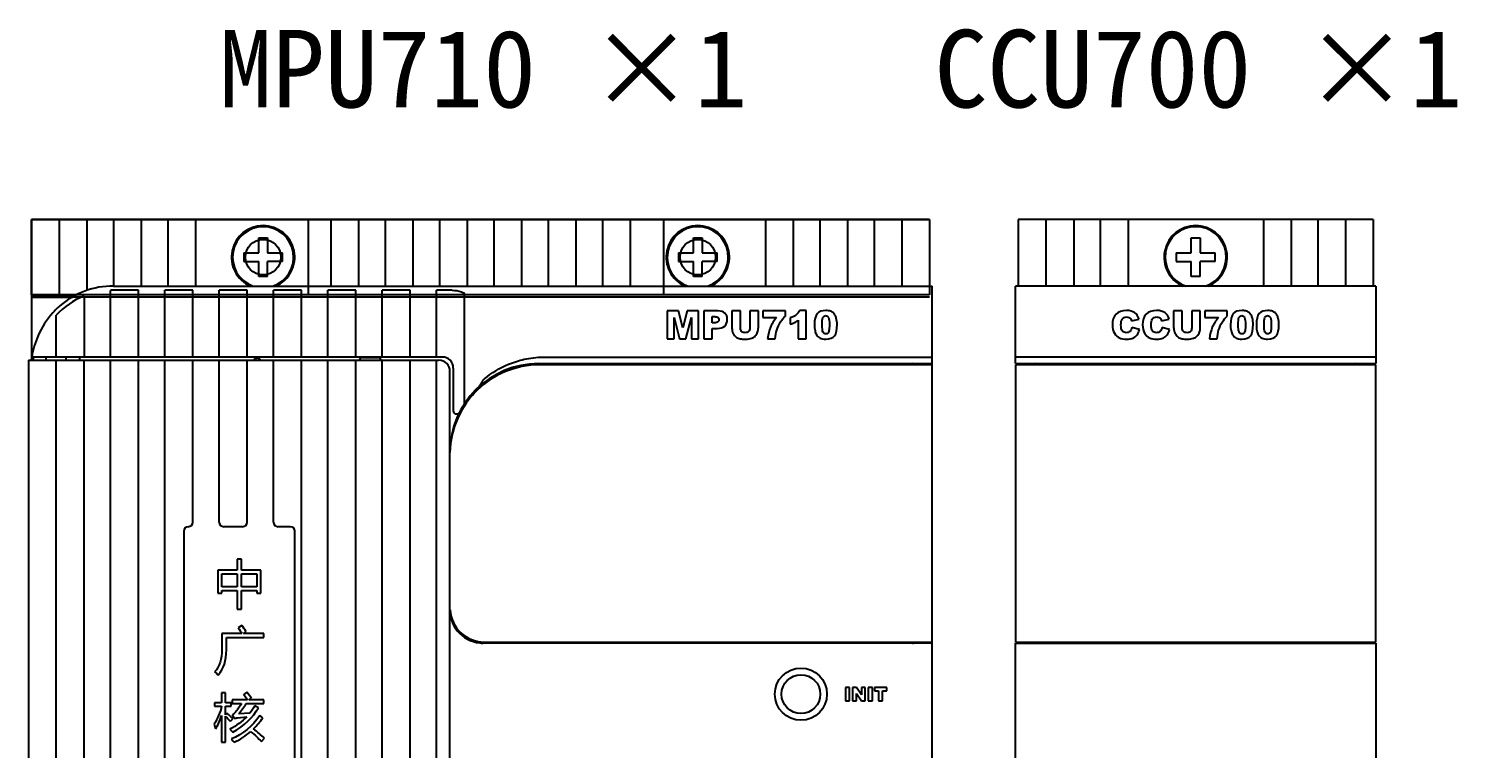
# Model space of a CAD drawing. Header units: millimetres. Extents: x 33 to 632, y -490 to 20.
# Drawn here: x 39.7 to 168.6, y -187.7 to -122.8 of the extents above; entities that cross this region are included whole.
import ezdxf
from ezdxf.enums import TextEntityAlignment as Align

# ---------------------------------------------------------------- set-up
doc = ezdxf.new("R2010")
doc.units = ezdxf.units.MM
for name, color, linetype in [('02___PRT_ALL_AXES', 7, 'Continuous'), ('03___PRT_ALL_CURVES', 7, 'Continuous'), ('TEXT_LABEL', 7, 'Continuous')]:
    doc.layers.add(name, color=color, linetype=linetype)
doc.styles.add('HZ_TEXT', font='simsun.ttc')

# ---------------------------------------------------------------- blocks, each defined once
blk = doc.blocks.new('MOD_MPU710')
at = {"linetype": 'Continuous'}
for p, q in [((0, 130), (0, 123)), ((0, 123.2), (0, 130)), ((14.8, 130), (0, 130)), ((0, 130), (81, 130)), ((2.5, 130), (2.5, 123.2)), ((5, 130), (5, 123.59)), ((7.4, 130), (7.4, 124)), ((9.9, 130), (9.9, 124)), ((12.3, 130), (12.3, 124)), ((14.8, 130), (14.8, 124)), ((34.4, 130), (14.8, 130)), ((25, 123.2), (25, 130)), ((27, 130), (27, 124)), ((29.5, 130), (29.5, 124)), ((31.9, 130), (31.9, 124)), ((34.4, 130), (34.4, 124)), ((81, 130), (34.4, 130)), ((36.8, 130), (36.8, 124)), ((39.3, 130), (39.3, 124)), ((41.7, 130), (41.7, 124)), ((44.2, 130), (44.2, 124)), ((46.6, 130), (46.6, 124)), ((49.1, 130), (49.1, 124)), ((51.5, 130), (51.5, 124)), ((54, 130), (54, 124)), ((57, 130), (57, 123.2)), ((66.2, 130), (66.2, 124)), ((68.7, 130), (68.7, 124)), ((71.1, 130), (71.1, 124)), ((73.6, 130), (73.6, 124)), ((76, 130), (76, 124)), ((78.5, 130), (78.5, 124)), ((81, 130), (81, 123.2)), ((81, 130), (81, 124)), ((20.5, 127), (20.5, 128.35)), ((20.5, 128.35), (21.3, 128.35)), ((21.3, 128.35), (21.3, 127)), ((59.7, 127), (59.7, 128.35)), ((59.7, 128.35), (60.5, 128.35)), ((60.5, 128.35), (60.5, 127)), ((19.15, 127), (19.15, 126.2)), ((19.15, 127), (20.5, 127)), ((21.3, 127), (22.65, 127)), ((22.65, 126.2), (22.65, 127)), ((58.35, 127), (58.35, 126.2)), ((58.35, 127), (59.7, 127)), ((60.5, 127), (61.85, 127)), ((61.85, 126.2), (61.85, 127)), ((19.15, 126.2), (20.5, 126.2)), ((20.5, 124.85), (20.5, 126.2)), ((21.3, 124.85), (21.3, 126.2)), ((22.65, 126.2), (21.3, 126.2)), ((58.35, 126.2), (59.7, 126.2)), ((59.7, 124.85), (59.7, 126.2)), ((60.5, 124.85), (60.5, 126.2)), ((61.85, 126.2), (60.5, 126.2)), ((7.4, 124), (81.25, 124)), ((21.3, 124.85), (20.5, 124.85)), ((60.5, 124.85), (59.7, 124.85)), ((81.25, 6), (81.25, 124)), ((81, 123.2), (0, 123.2)), ((0, 123.2), (4.06, 123.2)), ((0, 123), (0, 117.4)), ((81, 123), (0, 123)), ((0, 123), (3.69, 123)), ((1.77, 123), (1.97, 123.2)), ((2.5, 123.2), (4.06, 123.2)), ((4.75, 123.1), (4.75, 117.6)), ((7.15, 117.6), (7.15, 123.61)), ((9.65, 123.62), (7.4, 123.62)), ((9.65, 117.6), (9.65, 123.62)), ((12.05, 117.6), (12.05, 123.62)), ((14.55, 123.62), (12.05, 123.62)), ((14.55, 117.6), (14.55, 123.62)), ((16.95, 117.6), (16.95, 123.62)), ((19.45, 123.62), (16.95, 123.62)), ((19.45, 117.6), (19.45, 123.62)), ((21.85, 117.6), (21.85, 123.62)), ((24.35, 123.62), (21.85, 123.62)), ((24.35, 117.6), (24.35, 123.62)), ((26.75, 117.6), (26.75, 123.62)), ((29.25, 123.62), (26.75, 123.62)), ((29.25, 117.6), (29.25, 123.62)), ((31.65, 117.6), (31.65, 123.62)), ((34.15, 123.62), (31.65, 123.62)), ((34.15, 117.6), (34.15, 123.62)), ((36.55, 117.6), (36.55, 123.62)), ((37.95, 123.62), (36.55, 123.62)), ((39.05, 113.37), (39.05, 123.36)), ((2.25, 117.6), (2.25, 121.37)), ((57.34, 121.75), (57.34, 119.25)), ((58.35, 121.75), (57.34, 121.75)), ((57.97, 119.25), (57.97, 121.16)), ((57.97, 121.16), (58.46, 119.25)), ((58.74, 120.23), (58.35, 121.75)), ((59.13, 121.75), (58.74, 120.23)), ((59.03, 119.25), (59.52, 121.16)), ((60.15, 121.75), (59.13, 121.75)), ((59.52, 121.16), (59.52, 119.25)), ((60.15, 119.25), (60.15, 121.75)), ((60.64, 121.75), (60.64, 119.25)), ((61.92, 121.75), (60.64, 121.75)), ((61.41, 120.68), (61.41, 121.24)), ((61.41, 121.24), (61.63, 121.24)), ((63.17, 121.75), (63.17, 120.26)), ((63.94, 121.75), (63.17, 121.75)), ((63.94, 120.22), (63.94, 121.75)), ((64.79, 121.75), (64.79, 120.22)), ((65.56, 121.75), (64.79, 121.75)), ((65.56, 120.26), (65.56, 121.75)), ((65.97, 121.75), (65.97, 121.16)), ((68, 121.75), (65.97, 121.75)), ((65.97, 121.16), (67.21, 121.16)), ((68, 121.28), (68, 121.75)), ((68.43, 121.12), (68.43, 120.55)), ((69.86, 121.79), (69.29, 121.79)), ((69.86, 119.25), (69.86, 121.79)), ((61.6, 120.68), (61.41, 120.68)), ((61.41, 119.25), (61.41, 120.18)), ((61.41, 120.18), (61.84, 120.18)), ((69.16, 120.92), (69.16, 119.25)), ((57.34, 119.25), (57.97, 119.25)), ((58.46, 119.25), (59.03, 119.25)), ((59.52, 119.25), (60.15, 119.25)), ((60.64, 119.25), (61.41, 119.25)), ((66.39, 119.25), (67.09, 119.25)), ((69.16, 119.25), (69.86, 119.25)), ((-0.25, 117.3), (-0.25, 15)), ((-0.25, 117.3), (36.75, 117.3)), ((0.03, 117.6), (-0.02, 117.3)), ((37.05, 117.6), (0.03, 117.6)), ((0.17, 117.6), (0.17, 117.3)), ((1.35, 117.3), (1.35, 117.6)), ((2.25, 52.8), (2.25, 117.3)), ((3.15, 117.3), (3.15, 117.6)), ((4.33, 117.6), (4.33, 117.3)), ((4.75, 52.8), (4.75, 117.3)), ((7.15, 52.8), (7.15, 117.3)), ((9.65, 52.8), (9.65, 117.3)), ((12.05, 52.8), (12.05, 117.3)), ((14.55, 102.7), (14.55, 117.3)), ((16.95, 102.7), (16.95, 117.3)), ((19.45, 102.7), (19.45, 117.3)), ((21.85, 102.7), (21.85, 117.3)), ((24.35, 52.8), (24.35, 117.3)), ((26.75, 52.8), (26.75, 117.3)), ((29.25, 52.8), (29.25, 117.3)), ((29.85, 117.55), (31.25, 117.55)), ((31.65, 52.8), (31.65, 117.3)), ((34.15, 52.8), (34.15, 117.3)), ((36.55, 52.8), (36.55, 117.3)), ((46.13, 117.6), (46.31, 117.6)), ((46.31, 117.6), (81.25, 117.6)), ((37.75, 70.63), (37.75, 116.3)), ((38.05, 116.6), (38.05, 112.76)), ((45.75, 117), (81.25, 117)), ((81.25, 116.9), (45.85, 116.9)), ((49.54, 116.9), (49.64, 117)), ((65.34, 116.9), (65.44, 117)), ((81.15, 116.9), (81.25, 117)), ((13.75, 101.9), (13.75, 68.2)), ((19.05, 102.3), (17.35, 102.3)), ((23.35, 102.3), (22.25, 102.3)), ((23.75, 68.2), (23.75, 101.9)), ((18.55, 99.36), (18.55, 98.37)), ((18.94, 99.36), (18.55, 99.36)), ((18.94, 98.37), (18.94, 99.36)), ((16.81, 98.37), (16.81, 96.31)), ((18.55, 98.37), (16.81, 98.37)), ((17.18, 96.89), (17.18, 98.04)), ((17.18, 98.04), (18.55, 98.04)), ((18.55, 98.04), (18.55, 96.89)), ((20.69, 98.37), (18.94, 98.37)), ((18.94, 96.89), (18.94, 98.04)), ((18.94, 98.04), (20.32, 98.04)), ((20.32, 98.04), (20.32, 96.89)), ((20.69, 96.31), (20.69, 98.37)), ((18.55, 96.89), (17.18, 96.89)), ((20.32, 96.89), (18.94, 96.89)), ((16.81, 96.31), (17.18, 96.31)), ((17.18, 96.31), (17.18, 96.56)), ((17.18, 96.56), (18.55, 96.56)), ((18.55, 96.56), (18.55, 94.87)), ((18.94, 94.87), (18.94, 96.56)), ((18.94, 96.56), (20.32, 96.56)), ((20.32, 96.56), (20.32, 96.31)), ((20.32, 96.31), (20.69, 96.31)), ((18.55, 94.87), (18.94, 94.87)), ((18.98, 93.38), (18.65, 93.19)), ((19.12, 92.67), (19.37, 92.82)), ((17.19, 92.67), (17.19, 91.23)), ((18.99, 92.67), (17.19, 92.67)), ((17.59, 91.18), (17.59, 92.3)), ((17.59, 92.3), (20.97, 92.3)), ((20.97, 92.67), (19.12, 92.67)), ((20.97, 92.3), (20.97, 92.67)), ((40.3, 91.86), (40.39, 91.95)), ((81.25, 91.8), (40.75, 91.8)), ((40.85, 91.9), (81.25, 91.9)), ((56.05, 91.8), (56.15, 91.9)), ((71.86, 91.8), (71.96, 91.9)), ((73.42, 87.8), (73.42, 86.6)), ((73.79, 87.8), (73.42, 87.8)), ((73.79, 86.6), (73.79, 87.8)), ((74.06, 87.8), (74.06, 86.6)), ((74.4, 87.8), (74.06, 87.8)), ((74.85, 87.14), (74.4, 87.8)), ((74.85, 87.8), (74.85, 87.14)), ((75.2, 87.8), (74.85, 87.8)), ((75.2, 86.6), (75.2, 87.8)), ((75.46, 87.8), (75.46, 86.6)), ((75.84, 87.8), (75.46, 87.8)), ((75.84, 86.6), (75.84, 87.8)), ((76.02, 87.8), (76.02, 87.5)), ((77.14, 87.8), (76.02, 87.8)), ((77.14, 87.5), (77.14, 87.8)), ((16.51, 86.43), (16.51, 86.11)), ((17.16, 86.43), (16.51, 86.43)), ((17.16, 87.33), (17.16, 86.43)), ((17.5, 87.33), (17.16, 87.33)), ((17.5, 86.43), (17.5, 87.33)), ((18.02, 86.43), (17.5, 86.43)), ((18.02, 86.11), (18.02, 86.43)), ((18.1, 86.69), (18.1, 86.36)), ((19.49, 86.69), (18.1, 86.69)), ((18.1, 86.36), (18.96, 86.36)), ((19.44, 87.37), (19.15, 87.18)), ((19.38, 86.36), (20.98, 86.36)), ((19.84, 86.85), (19.44, 87.37)), ((19.6, 86.69), (19.84, 86.85)), ((20.98, 86.69), (19.6, 86.69)), ((20.98, 86.36), (20.98, 86.69)), ((73.42, 86.6), (73.79, 86.6)), ((74.06, 86.6), (74.4, 86.6)), ((74.4, 86.6), (74.4, 87.26)), ((74.4, 87.26), (74.85, 86.6)), ((74.85, 86.6), (75.2, 86.6)), ((75.46, 86.6), (75.84, 86.6)), ((76.02, 87.5), (76.4, 87.5)), ((76.4, 87.5), (76.4, 86.6)), ((76.4, 86.6), (76.77, 86.6)), ((76.77, 86.6), (76.77, 87.5)), ((76.77, 87.5), (77.14, 87.5)), ((16.51, 86.11), (17.16, 86.11)), ((17.16, 85.27), (17.16, 82.87)), ((17.5, 85.32), (17.5, 86.11)), ((17.5, 86.11), (18.02, 86.11)), ((17.64, 85.47), (17.5, 85.32)), ((17.5, 82.87), (17.5, 85.2)), ((18.12, 85.33), (18.28, 85)), ((18.59, 85.06), (19.42, 85.15)), ((19.71, 85.48), (18.7, 85.42)), ((20.49, 85.98), (20.16, 86.16)), ((20.89, 85.07), (20.59, 85.28)), ((17.91, 84.05), (18.16, 83.77)), ((17.95, 84.75), (18.18, 84.98)), ((17.16, 82.87), (17.5, 82.87)), ((20.75, 82.94), (21.02, 83.24))]:
    blk.add_line(p, q, dxfattribs=at)
for centre, radius in [((20.9, 126.6), 1.6), ((60.1, 126.6), 1.6), ((69.4, 87.2), 2.35), ((69.4, 87.2), 1.75)]:
    blk.add_circle(centre, radius, dxfattribs=at)
for centre, radius, start, end in [((20.9, 126.6), 2.85, 293.7203, 246.2797), ((20.9, 126.6), 2.75, 288.8396, 249.9463), ((60.1, 126.6), 2.85, 293.7203, 246.2797), ((60.1, 126.6), 2.75, 288.8396, 251.1604), ((7.4, 116.6), 7.4, 90, 130.7441), ((7.4, 116.6), 7.02, 112.185, 137.2079), ((7.4, 116.6), 7.02, 90, 92.0415), ((7.4, 116.6), 7.4, 137.6642, 156.6706), ((29.85, 117.25), 0.3, 90, 170.4059), ((31.25, 117.25), 0.3, 9.5941, 90), ((36.75, 116.3), 1, 0, 90), ((37.05, 116.6), 1, 0, 90), ((45.75, 109), 8, 90, 180), ((45.85, 108.8), 8.1, 90, 178.5792), ((79.45, 116), 1, 65.5492, 90), ((40.75, 113.91), 1, 142.0354, 167.7418), ((38.35, 112.76), 0.3, 180, 333.0707), ((14.15, 101.9), 0.4, 90, 180), ((14.15, 102.7), 0.4, 270, 0), ((17.35, 102.7), 0.4, 180, 270), ((19.05, 102.7), 0.4, 270, 0), ((22.25, 102.7), 0.4, 180, 270), ((23.35, 101.9), 0.4, 0, 90), ((40.75, 94.8), 3, 180, 270), ((40.85, 95), 3.1, 183.7111, 270), ((40.75, 92.8), 1, 235.9311, 270), ((79.45, 92.8), 1, 270, 294.4508), ((0.73, 73.97), 22.66, 34.127, 35.6451), ((10.35, 77.59), 10.44, 43.2635, 46.7365), ((10.84, 77.44), 10.52, 45.797, 49.7516), ((15.76, 88.43), 6.11, 294.3364, 311.2895)]:
    blk.add_arc(centre, radius, start, end, dxfattribs=at)
for points, knots in [([(37.95, 123.62), (38.23, 123.62), (38.62, 123.56), (38.97, 123.4), (39.05, 123.36)], [0, 0, 0, 0, 0.749176, 1, 1, 1, 1]), ([(2.57, 122.21), (2.51, 122.16), (2.29, 121.96), (2.08, 121.75), (1.93, 121.58)], [0, 0, 0, 0, 0.248242, 1, 1, 1, 1]), ([(40.85, 115.62), (41.5, 116.17), (42.68, 116.88), (44.51, 117.46), (45.57, 117.58), (46.13, 117.6)], [0, 0, 0, 0, 0.447241, 0.705932, 1, 1, 1, 1]), ([(40.85, 115.62), (40.81, 115.59), (40.73, 115.5), (40.62, 115.34), (40.49, 115.14), (40.4, 114.99), (40.36, 114.91)], [0, 0, 0, 0, 0.168004, 0.403311, 0.685966, 1, 1, 1, 1])]:
    blk.add_open_spline(points, degree=3, knots=knots, dxfattribs=at)
for points in [[(61.63, 121.24), (61.78, 121.24), (61.88, 121.21), (61.93, 121.16)], [(62.55, 121.55), (62.41, 121.68), (62.2, 121.75), (61.92, 121.75)], [(61.93, 121.16), (61.98, 121.11), (62.01, 121.04), (62.01, 120.96)], [(62.76, 120.98), (62.76, 121.23), (62.69, 121.42), (62.55, 121.55)], [(67.21, 121.16), (66.95, 120.85), (66.77, 120.55), (66.65, 120.28)], [(67.56, 120.76), (67.68, 120.95), (67.82, 121.12), (68, 121.28)], [(68.98, 121.4), (68.85, 121.29), (68.67, 121.2), (68.43, 121.12)], [(69.29, 121.79), (69.21, 121.64), (69.11, 121.5), (68.98, 121.4)], [(70.88, 121.51), (70.71, 121.32), (70.62, 120.98), (70.62, 120.51)], [(71.66, 121.79), (71.31, 121.79), (71.05, 121.7), (70.88, 121.51)], [(71.31, 120.51), (71.31, 120.82), (71.33, 121.04), (71.39, 121.15)], [(71.39, 121.15), (71.44, 121.27), (71.52, 121.33), (71.63, 121.33)], [(71.63, 121.33), (71.75, 121.33), (71.83, 121.27), (71.89, 121.16)], [(72.07, 121.73), (71.96, 121.77), (71.83, 121.79), (71.66, 121.79)], [(71.89, 121.16), (71.94, 121.04), (71.97, 120.82), (71.97, 120.49)], [(72.34, 121.57), (72.27, 121.63), (72.18, 121.69), (72.07, 121.73)], [(72.5, 121.36), (72.46, 121.43), (72.41, 121.5), (72.34, 121.57)], [(72.59, 121.1), (72.57, 121.2), (72.54, 121.28), (72.5, 121.36)], [(61.92, 120.76), (61.86, 120.71), (61.75, 120.68), (61.6, 120.68)], [(61.84, 120.18), (62.15, 120.18), (62.38, 120.25), (62.53, 120.39)], [(62.01, 120.96), (62.01, 120.88), (61.98, 120.81), (61.92, 120.76)], [(62.53, 120.39), (62.68, 120.53), (62.76, 120.73), (62.76, 120.98)], [(63.17, 120.26), (63.17, 120.14), (63.19, 120), (63.24, 119.84)], [(63.24, 119.84), (63.27, 119.74), (63.32, 119.64), (63.4, 119.55)], [(64.05, 119.9), (63.97, 119.98), (63.94, 120.09), (63.94, 120.22)], [(64.36, 119.79), (64.23, 119.79), (64.12, 119.83), (64.05, 119.9)], [(64.68, 119.9), (64.6, 119.83), (64.5, 119.79), (64.36, 119.79)], [(64.79, 120.22), (64.79, 120.09), (64.75, 119.98), (64.68, 119.9)], [(65.28, 119.5), (65.37, 119.6), (65.45, 119.71), (65.49, 119.84)], [(65.49, 119.84), (65.54, 119.97), (65.56, 120.11), (65.56, 120.26)], [(66.65, 120.28), (66.53, 120), (66.45, 119.66), (66.39, 119.25)], [(67.09, 119.25), (67.11, 119.54), (67.15, 119.8), (67.22, 120.01)], [(67.22, 120.01), (67.3, 120.29), (67.42, 120.54), (67.56, 120.76)], [(68.43, 120.55), (68.59, 120.6), (68.73, 120.65), (68.83, 120.71)], [(68.83, 120.71), (68.94, 120.76), (69.05, 120.83), (69.16, 120.92)], [(70.62, 120.51), (70.62, 120.32), (70.64, 120.14), (70.67, 119.98)], [(70.67, 119.98), (70.7, 119.82), (70.75, 119.7), (70.81, 119.6)], [(71.39, 119.86), (71.34, 119.97), (71.31, 120.19), (71.31, 120.51)], [(71.64, 119.68), (71.53, 119.68), (71.45, 119.74), (71.39, 119.86)], [(71.93, 119.99), (71.91, 119.88), (71.87, 119.8), (71.82, 119.75)], [(71.97, 120.49), (71.97, 120.26), (71.96, 120.1), (71.93, 119.99)], [(72.43, 119.52), (72.59, 119.73), (72.66, 120.07), (72.66, 120.52)], [(72.66, 120.52), (72.66, 120.72), (72.64, 120.91), (72.59, 121.1)], [(0.61, 119.53), (0.34, 118.91), (0.16, 118.26), (0.03, 117.6)], [(63.4, 119.55), (63.48, 119.46), (63.57, 119.38), (63.67, 119.33)], [(63.67, 119.33), (63.76, 119.28), (63.88, 119.25), (64.03, 119.23)], [(64.03, 119.23), (64.17, 119.22), (64.3, 119.21), (64.43, 119.21)], [(64.43, 119.21), (64.64, 119.21), (64.82, 119.24), (64.97, 119.29)], [(64.97, 119.29), (65.07, 119.33), (65.18, 119.4), (65.28, 119.5)], [(70.81, 119.6), (70.89, 119.47), (71, 119.37), (71.13, 119.31)], [(71.13, 119.31), (71.26, 119.24), (71.43, 119.21), (71.64, 119.21)], [(71.82, 119.75), (71.77, 119.71), (71.71, 119.68), (71.64, 119.68)], [(71.64, 119.21), (72.01, 119.21), (72.28, 119.31), (72.43, 119.52)], [(20.08, 117.38), (20.06, 117.35), (20.04, 117.33), (20.03, 117.3)], [(20.36, 117.48), (20.24, 117.48), (20.15, 117.44), (20.08, 117.38)], [(20.59, 117.42), (20.53, 117.46), (20.46, 117.48), (20.36, 117.48)], [(20.69, 117.3), (20.66, 117.35), (20.63, 117.39), (20.59, 117.42)], [(18.65, 93.19), (18.79, 92.99), (18.9, 92.81), (18.99, 92.67)], [(19.37, 92.82), (19.26, 93), (19.13, 93.19), (18.98, 93.38)], [(17.19, 91.23), (17.19, 90.36), (16.96, 89.69), (16.53, 89.21)], [(16.85, 88.92), (17.34, 89.48), (17.59, 90.24), (17.59, 91.18)], [(16.53, 89.21), (16.67, 89.1), (16.78, 89), (16.85, 88.92)], [(18.96, 86.36), (18.78, 86.06), (18.59, 85.8), (18.41, 85.57)], [(18.7, 85.42), (18.93, 85.71), (19.16, 86.03), (19.38, 86.36)], [(17.16, 86.11), (17.03, 85.54), (16.8, 84.99), (16.48, 84.48)], [(16.62, 84.08), (16.83, 84.38), (17.01, 84.77), (17.16, 85.27)], [(19.42, 85.15), (19.01, 84.73), (18.51, 84.36), (17.91, 84.05)], [(20.59, 85.28), (19.92, 84.3), (19.07, 83.59), (18.04, 83.16)], [(18.41, 85.57), (18.33, 85.48), (18.24, 85.4), (18.12, 85.33)], [(18.16, 83.77), (19.2, 84.34), (19.97, 85.08), (20.49, 85.98)], [(18.28, 85), (18.38, 85.03), (18.48, 85.05), (18.59, 85.06)], [(20.16, 86.16), (20.03, 85.92), (19.88, 85.69), (19.71, 85.48)], [(20.04, 84.07), (20.35, 84.37), (20.63, 84.7), (20.89, 85.07)], [(16.48, 84.48), (16.54, 84.34), (16.58, 84.21), (16.62, 84.08)], [(19.8, 83.84), (20.14, 83.52), (20.46, 83.22), (20.75, 82.94)], [(21.02, 83.24), (20.72, 83.51), (20.39, 83.78), (20.04, 84.07)], [(18.04, 83.16), (18.14, 83.04), (18.22, 82.94), (18.28, 82.86)]]:
    blk.add_open_spline(points, degree=3, dxfattribs=at)
blk = doc.blocks.new('MOD_CCU700')
at = {"color": 7, "linetype": 'Continuous'}
for p, q in [((0, 130), (0, 124)), ((32, 130), (32, 124)), ((15.6, 127), (15.6, 128.35)), ((15.6, 128.35), (16.4, 128.35)), ((16.4, 128.35), (16.4, 127)), ((14.25, 127), (14.25, 126.2)), ((14.25, 127), (15.6, 127)), ((16.4, 127), (17.75, 127)), ((17.75, 126.2), (17.75, 127)), ((14.25, 126.2), (15.6, 126.2)), ((15.6, 124.85), (15.6, 126.2)), ((16.4, 124.85), (16.4, 126.2)), ((17.75, 126.2), (16.4, 126.2)), ((-0.25, 117), (-0.25, 124)), ((32.25, 124), (-0.25, 124)), ((16.4, 124.85), (15.6, 124.85)), ((32.25, 124), (32.25, 117)), ((32.25, 117.6), (-0.25, 117.6)), ((-0.25, 117), (32.25, 117)), ((-0.25, 116.9), (-0.25, 91.9)), ((32.25, 116.9), (-0.25, 116.9)), ((32.25, 91.9), (32.25, 116.9)), ((-0.25, 91.9), (32.25, 91.9)), ((-0.25, 6), (-0.25, 91.8)), ((-0.25, 91.8), (32.25, 91.8)), ((32.25, 91.8), (32.25, 6))]:
    blk.add_line(p, q, dxfattribs=at)
at = {"color": 2, "linetype": 'Continuous'}
for p, q in [((15.46, 116.9), (15.56, 117)), ((31.26, 116.9), (31.36, 117)), ((6.16, 91.8), (6.26, 91.9)), ((21.97, 91.8), (22.07, 91.9))]:
    blk.add_line(p, q, dxfattribs=at)
at = {"color": 7, "linetype": 'Continuous'}
for centre, radius, start, end in [((16, 126.6), 2.85, 293.7203, 246.2797), ((16, 126.6), 2.75, 288.8396, 251.1604), ((1.55, 116), 1, 90, 114.4508), ((30.45, 116), 1, 65.5492, 90), ((1.55, 92.8), 1, 245.5492, 270), ((30.45, 92.8), 1, 270, 294.4508)]:
    blk.add_arc(centre, radius, start, end, dxfattribs=at)
at = {"layer": '02___PRT_ALL_AXES', "color": 7, "linetype": 'Continuous'}
for p, q in [((32, 130), (0, 130)), ((2.5, 130), (2.5, 124)), ((5, 130), (5, 124)), ((7.4, 130), (7.4, 124)), ((9.9, 130), (9.9, 124)), ((22.1, 130), (22.1, 124)), ((24.6, 130), (24.6, 124)), ((27, 130), (27, 124)), ((29.5, 130), (29.5, 124))]:
    blk.add_line(p, q, dxfattribs=at)
at = {"layer": '03___PRT_ALL_CURVES', "color": 4, "linetype": 'Continuous'}
for p, q in [((14.01, 121.75), (14.01, 120.26)), ((14.78, 121.75), (14.01, 121.75)), ((14.78, 120.22), (14.78, 121.75)), ((15.64, 121.75), (15.64, 120.22)), ((16.41, 121.75), (15.64, 121.75)), ((16.41, 120.26), (16.41, 121.75)), ((16.82, 121.75), (16.82, 121.16)), ((18.85, 121.75), (16.82, 121.75)), ((16.82, 121.16), (18.06, 121.16)), ((18.85, 121.28), (18.85, 121.75)), ((10.21, 120.86), (10.9, 121.02)), ((10.92, 120.07), (10.24, 120.27)), ((12.93, 120.86), (13.61, 121.02)), ((13.64, 120.07), (12.96, 120.27)), ((17.24, 119.25), (17.93, 119.25))]:
    blk.add_line(p, q, dxfattribs=at)
for points in [[(8.82, 121.46), (8.6, 121.24), (8.49, 120.92), (8.49, 120.51)], [(9.75, 121.79), (9.35, 121.79), (9.04, 121.68), (8.82, 121.46)], [(9.37, 121), (9.46, 121.14), (9.6, 121.21), (9.77, 121.21)], [(10.49, 121.6), (10.31, 121.73), (10.07, 121.79), (9.75, 121.79)], [(9.77, 121.21), (9.85, 121.21), (9.92, 121.2), (9.98, 121.17)], [(9.98, 121.17), (10.04, 121.13), (10.1, 121.09), (10.14, 121.03)], [(10.9, 121.02), (10.81, 121.28), (10.68, 121.47), (10.49, 121.6)], [(11.53, 121.46), (11.31, 121.24), (11.21, 120.92), (11.21, 120.51)], [(12.47, 121.79), (12.07, 121.79), (11.75, 121.68), (11.53, 121.46)], [(12.08, 121), (12.18, 121.14), (12.31, 121.21), (12.49, 121.21)], [(13.21, 121.6), (13.03, 121.73), (12.78, 121.79), (12.47, 121.79)], [(12.49, 121.21), (12.56, 121.21), (12.63, 121.2), (12.7, 121.17)], [(12.7, 121.17), (12.76, 121.13), (12.81, 121.09), (12.86, 121.03)], [(13.61, 121.02), (13.52, 121.28), (13.39, 121.47), (13.21, 121.6)], [(18.06, 121.16), (17.8, 120.85), (17.62, 120.55), (17.5, 120.28)], [(18.41, 120.76), (18.52, 120.95), (18.67, 121.12), (18.85, 121.28)], [(19.39, 121.51), (19.22, 121.32), (19.14, 120.98), (19.14, 120.51)], [(20.18, 121.79), (19.83, 121.79), (19.56, 121.7), (19.39, 121.51)], [(19.83, 120.51), (19.83, 120.82), (19.85, 121.04), (19.9, 121.15)], [(19.9, 121.15), (19.96, 121.27), (20.04, 121.33), (20.15, 121.33)], [(20.15, 121.33), (20.27, 121.33), (20.35, 121.27), (20.41, 121.16)], [(20.59, 121.73), (20.48, 121.77), (20.34, 121.79), (20.18, 121.79)], [(20.41, 121.16), (20.46, 121.04), (20.49, 120.82), (20.49, 120.49)], [(20.86, 121.57), (20.79, 121.63), (20.7, 121.69), (20.59, 121.73)], [(21.02, 121.36), (20.98, 121.43), (20.92, 121.5), (20.86, 121.57)], [(21.11, 121.1), (21.09, 121.2), (21.06, 121.28), (21.02, 121.36)], [(21.72, 121.51), (21.55, 121.32), (21.47, 120.98), (21.47, 120.51)], [(22.51, 121.79), (22.16, 121.79), (21.89, 121.7), (21.72, 121.51)], [(22.16, 120.51), (22.16, 120.82), (22.18, 121.04), (22.23, 121.15)], [(22.23, 121.15), (22.28, 121.27), (22.37, 121.33), (22.48, 121.33)], [(22.48, 121.33), (22.6, 121.33), (22.68, 121.27), (22.74, 121.16)], [(22.92, 121.73), (22.81, 121.77), (22.67, 121.79), (22.51, 121.79)], [(22.74, 121.16), (22.79, 121.04), (22.82, 120.82), (22.82, 120.49)], [(23.19, 121.57), (23.12, 121.63), (23.03, 121.69), (22.92, 121.73)], [(23.35, 121.36), (23.31, 121.43), (23.25, 121.5), (23.19, 121.57)], [(23.44, 121.1), (23.42, 121.2), (23.38, 121.28), (23.35, 121.36)], [(8.49, 120.51), (8.49, 120.19), (8.55, 119.94), (8.68, 119.74)], [(9.26, 120.51), (9.26, 120.73), (9.3, 120.9), (9.37, 121)], [(9.39, 119.94), (9.3, 120.04), (9.26, 120.23), (9.26, 120.51)], [(9.74, 119.79), (9.59, 119.79), (9.47, 119.84), (9.39, 119.94)], [(10.08, 119.91), (10, 119.83), (9.89, 119.79), (9.74, 119.79)], [(10.24, 120.27), (10.21, 120.11), (10.15, 119.99), (10.08, 119.91)], [(10.14, 121.03), (10.17, 120.99), (10.19, 120.94), (10.21, 120.86)], [(10.71, 119.59), (10.8, 119.72), (10.87, 119.88), (10.92, 120.07)], [(11.21, 120.51), (11.21, 120.19), (11.27, 119.94), (11.39, 119.74)], [(11.98, 120.51), (11.98, 120.73), (12.01, 120.9), (12.08, 121)], [(12.11, 119.94), (12.02, 120.04), (11.98, 120.23), (11.98, 120.51)], [(12.46, 119.79), (12.31, 119.79), (12.19, 119.84), (12.11, 119.94)], [(12.8, 119.91), (12.72, 119.83), (12.61, 119.79), (12.46, 119.79)], [(12.96, 120.27), (12.93, 120.11), (12.87, 119.99), (12.8, 119.91)], [(12.86, 121.03), (12.88, 120.99), (12.91, 120.94), (12.93, 120.86)], [(13.42, 119.59), (13.52, 119.72), (13.59, 119.88), (13.64, 120.07)], [(14.01, 120.26), (14.01, 120.14), (14.04, 120), (14.09, 119.84)], [(14.09, 119.84), (14.11, 119.74), (14.17, 119.64), (14.25, 119.55)], [(14.9, 119.9), (14.82, 119.98), (14.78, 120.09), (14.78, 120.22)], [(15.21, 119.79), (15.08, 119.79), (14.97, 119.83), (14.9, 119.9)], [(15.53, 119.9), (15.45, 119.83), (15.35, 119.79), (15.21, 119.79)], [(15.64, 120.22), (15.64, 120.09), (15.6, 119.98), (15.53, 119.9)], [(16.12, 119.5), (16.22, 119.6), (16.29, 119.71), (16.34, 119.84)], [(16.34, 119.84), (16.39, 119.97), (16.41, 120.11), (16.41, 120.26)], [(17.5, 120.28), (17.38, 120), (17.3, 119.66), (17.24, 119.25)], [(17.93, 119.25), (17.96, 119.54), (18, 119.8), (18.07, 120.01)], [(18.07, 120.01), (18.15, 120.29), (18.26, 120.54), (18.41, 120.76)], [(19.14, 120.51), (19.14, 120.32), (19.15, 120.14), (19.19, 119.98)], [(19.19, 119.98), (19.22, 119.82), (19.27, 119.7), (19.33, 119.6)], [(19.91, 119.86), (19.85, 119.97), (19.83, 120.19), (19.83, 120.51)], [(20.16, 119.68), (20.05, 119.68), (19.97, 119.74), (19.91, 119.86)], [(20.45, 119.99), (20.43, 119.88), (20.39, 119.8), (20.34, 119.75)], [(20.49, 120.49), (20.49, 120.26), (20.48, 120.1), (20.45, 119.99)], [(20.95, 119.52), (21.1, 119.73), (21.18, 120.07), (21.18, 120.52)], [(21.18, 120.52), (21.18, 120.72), (21.16, 120.91), (21.11, 121.1)], [(21.47, 120.51), (21.47, 120.32), (21.48, 120.14), (21.52, 119.98)], [(21.52, 119.98), (21.55, 119.82), (21.6, 119.7), (21.66, 119.6)], [(22.24, 119.86), (22.18, 119.97), (22.16, 120.19), (22.16, 120.51)], [(22.49, 119.68), (22.38, 119.68), (22.3, 119.74), (22.24, 119.86)], [(22.78, 119.99), (22.76, 119.88), (22.72, 119.8), (22.67, 119.75)], [(22.82, 120.49), (22.82, 120.26), (22.81, 120.1), (22.78, 119.99)], [(23.28, 119.52), (23.43, 119.73), (23.51, 120.07), (23.51, 120.52)], [(23.51, 120.52), (23.51, 120.72), (23.49, 120.91), (23.44, 121.1)], [(8.68, 119.74), (8.8, 119.54), (8.95, 119.4), (9.12, 119.33)], [(9.12, 119.33), (9.29, 119.25), (9.52, 119.21), (9.79, 119.21)], [(9.79, 119.21), (10.01, 119.21), (10.2, 119.24), (10.34, 119.3)], [(10.34, 119.3), (10.49, 119.37), (10.61, 119.46), (10.71, 119.59)], [(11.39, 119.74), (11.52, 119.54), (11.67, 119.4), (11.84, 119.33)], [(11.84, 119.33), (12.01, 119.25), (12.23, 119.21), (12.5, 119.21)], [(12.5, 119.21), (12.73, 119.21), (12.91, 119.24), (13.06, 119.3)], [(13.06, 119.3), (13.2, 119.37), (13.32, 119.46), (13.42, 119.59)], [(14.25, 119.55), (14.33, 119.46), (14.42, 119.38), (14.52, 119.33)], [(14.52, 119.33), (14.61, 119.28), (14.73, 119.25), (14.88, 119.23)], [(14.88, 119.23), (15.02, 119.22), (15.15, 119.21), (15.27, 119.21)], [(15.27, 119.21), (15.48, 119.21), (15.66, 119.24), (15.81, 119.29)], [(15.81, 119.29), (15.92, 119.33), (16.02, 119.4), (16.12, 119.5)], [(19.33, 119.6), (19.41, 119.47), (19.52, 119.37), (19.65, 119.31)], [(19.65, 119.31), (19.78, 119.24), (19.95, 119.21), (20.16, 119.21)], [(20.34, 119.75), (20.29, 119.71), (20.23, 119.68), (20.16, 119.68)], [(20.16, 119.21), (20.53, 119.21), (20.8, 119.31), (20.95, 119.52)], [(21.66, 119.6), (21.74, 119.47), (21.85, 119.37), (21.98, 119.31)], [(21.98, 119.31), (22.11, 119.24), (22.28, 119.21), (22.49, 119.21)], [(22.67, 119.75), (22.62, 119.71), (22.56, 119.68), (22.49, 119.68)], [(22.49, 119.21), (22.86, 119.21), (23.13, 119.31), (23.28, 119.52)]]:
    blk.add_open_spline(points, degree=3, dxfattribs=at)

msp = doc.modelspace()

# ---------------------------------------------------------------- block references
for name, p in [('MOD_MPU710', (40, -270)), ('MOD_CCU700', (129, -270))]:
    msp.add_blockref(name, p)

# ---------------------------------------------------------------- texts
at = {"layer": 'TEXT_LABEL', "style": 'HZ_TEXT'}
for s, p in [('MPU710 ×1', (80.75, -132)), ('CCU700 ×1', (145.25, -132))]:
    msp.add_text(s, height=7, dxfattribs=at).set_placement(p, align=Align.BOTTOM_CENTER)

doc.saveas('drawing.dxf')
